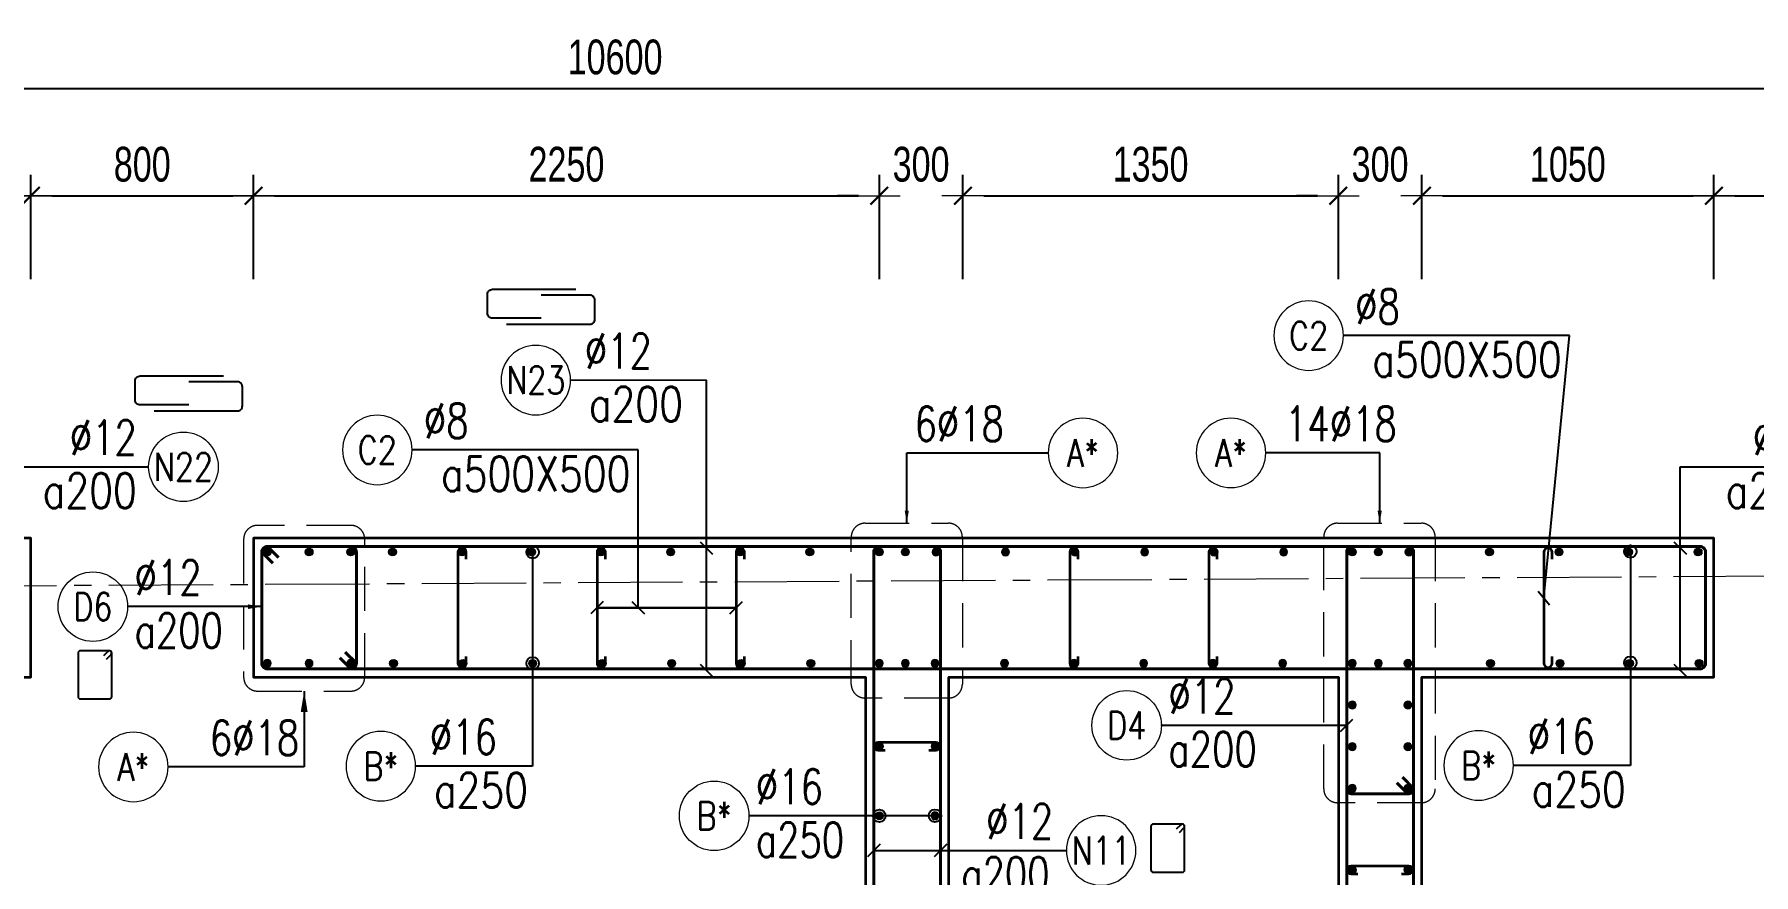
# Model space of a CAD drawing. Header units: millimetres. Extents: x 944027 to 981803, y -83026 to 82675.
# Drawn here: x 950084 to 956264, y 79147 to 82169 of the extents above; entities that cross this region are included whole.
import ezdxf
from ezdxf.enums import TextEntityAlignment as Align

# ---------------------------------------------------------------- set-up
doc = ezdxf.new("R2010")
doc.units = ezdxf.units.MM
doc.header["$MEASUREMENT"] = 0
doc.linetypes.add('HIDDEN2', pattern=[4.7625, 3.175, -1.5875])
doc.linetypes.add('HT_Grid$0$CENTER2', pattern=[1.125, 0.75, -0.125, 0.125, -0.125])
doc.layers.get('0').update_dxf_attribs({"lineweight": 20})
doc.layers.get('Defpoints').update_dxf_attribs({"color": 151, "lineweight": 9})
for name, color, linetype, lineweight in [('HT_Grid$0$NDC_S_AXIS', 5, 'HT_Grid$0$CENTER2', 13), ('KC-LEADER', 153, 'Continuous', 18), ('KC-THEP', 6, 'Continuous', 40), ('NDC_S_DIM', 1, 'Continuous', 15), ('NDC_S_HIDDEN', 8, 'HIDDEN2', 13), ('NDC_S_LEADER', 1, 'Continuous', 15), ('NDC_S_REBAR', 4, 'Continuous', 35), ('NDC_S_STIRRUP', 4, 'Continuous', 40), ('NDC_S_VN TEXT', 7, 'Continuous', 20), ('NDC_S_WALL', 6, 'Continuous', 35), ('OF_Core wall_1.2(B1-19F)$0$NDC_S_WALL', 6, 'Continuous', 35)]:
    doc.layers.add(name, color=color, linetype=linetype, lineweight=lineweight)
doc.layers.add('Leader', color=6, linetype='Continuous')
doc.layers.add('Ligature', color=1, linetype='Continuous')
doc.styles.add('NDC_ARIAL', font='arial.ttf', dxfattribs={"width": 0.85})
doc.styles.add('NDC_DIM', font='', dxfattribs={"width": 0.75})
doc.styles.add('NDC_EN TXT', font='romans.shx', dxfattribs={"width": 0.8})
doc.styles.get('NDC_DIM').set_extended_font_data('Dotum')
doc.dimstyles.new('NDC_1-50', dxfattribs={"dimscale": 50, "dimtxt": 2.5, "dimasz": 1, "dimexe": 1.5, "dimexo": 0, "dimgap": 0.8, "dimtad": 1, "dimdec": 0, "dimdsep": 46, "dimtxsty": 'NDC_ARIAL', "dimblk": 'DIMMARK', "dimcen": 49999.938995, "dimdle": 1.5, "dimclrd": 1, "dimclre": 1, "dimclrt": 3, "dimadec": 0, "dimazin": 0, "dimtfac": 1, "dimtdec": 0, "dimtix": 1, "dimtmove": 2, "dimatfit": 3, "dimfxl": 1, "dimarcsym": 0})
doc.dimstyles.new('NDC_dim_30', dxfattribs={"dimscale": 30, "dimtxt": 2.5, "dimasz": 1.5, "dimexe": 1.5, "dimexo": 2.5, "dimgap": 1, "dimtad": 1, "dimdec": 0, "dimzin": 0, "dimdsep": 46, "dimtxsty": 'NDC_DIM', "dimblk": 'DIMMARK', "dimcen": 0.09, "dimdle": 1.2, "dimclrd": 1, "dimclre": 1, "dimclrt": 3, "dimadec": 0, "dimazin": 0, "dimtfac": 1, "dimtdec": 0, "dimtix": 1, "dimtofl": 0, "dimtmove": 0, "dimatfit": 3, "dimfxl": 6, "dimfxlon": 1, "dimtolj": 1, "dimtzin": 0, "dimarcsym": 0})
doc.dimstyles.new('NDC_dim_50', dxfattribs={"dimscale": 50, "dimtxt": 2.5, "dimasz": 1.5, "dimexe": 1.5, "dimexo": 2.5, "dimgap": 1, "dimtad": 1, "dimdec": 0, "dimzin": 0, "dimdsep": 46, "dimtxsty": 'NDC_DIM', "dimblk": 'DIMMARK', "dimcen": 0.09, "dimdle": 1.2, "dimclrd": 1, "dimclre": 1, "dimclrt": 3, "dimadec": 0, "dimazin": 0, "dimtfac": 1, "dimtdec": 0, "dimtix": 1, "dimtofl": 0, "dimtmove": 0, "dimatfit": 3, "dimfxl": 6, "dimfxlon": 1, "dimtolj": 1, "dimtzin": 0, "dimarcsym": 0})

# ---------------------------------------------------------------- blocks, each defined once
blk = doc.blocks.new('THEP')
at = {"layer": 'KC-LEADER', "color": 6}
blk.add_circle((0, 0), 14, dxfattribs=at)
at = {"layer": 'KC-THEP'}
for p, q in [((-14, 0), (14, 0)), ((9.9, 9.9), (-9.9, -9.9)), ((-9.9, 9.9), (9.9, -9.9)), ((0, 14), (0, -14))]:
    blk.add_line(p, q, dxfattribs=at)
blk = doc.blocks.new('DIMMARK')
at = {"layer": 'NDC_S_DIM', "color": 1}
blk.add_line((-1.5, 0), (1, 0), dxfattribs=at)
at = {"layer": 'NDC_S_DIM', "color": 2, "const_width": 0.1}
blk.add_lwpolyline([(-0.424, -0.424), (0.424, 0.424)], dxfattribs=at)
blk = doc.blocks.new('*U10')
blk.add_circle((2.5, 0), 2.5)
at = {"layer": 'NDC_S_VN TEXT', "color": 3, "style": 'NDC_EN TXT'}
for tag, width, p in [('DK2', 0.75, (-0.85, 0.85)), ('KC2', 0.8, (-0.85, -2.97))]:
    blk.add_attdef(tag, text='', height=2.5, dxfattribs=dict(at, width=width)).set_placement(p, align=Align.RIGHT)
at = {"layer": 'NDC_S_VN TEXT', "color": 7, "style": 'NDC_EN TXT', "width": 0.8}
blk.add_attdef('SH3', text='', height=2, dxfattribs=at).set_placement((2.5, 0), align=Align.MIDDLE)
blk = doc.blocks.new('*U13')
blk.add_circle((-2.5, 0), 2.5)
at = {"layer": 'NDC_S_VN TEXT', "color": 3, "style": 'NDC_EN TXT', "width": 0.75}
blk.add_attdef('DK1', (0.5, 0.85), '', height=2.5, dxfattribs=at)
at = {"layer": 'NDC_S_VN TEXT', "color": 7, "style": 'NDC_EN TXT', "width": 0.8}
blk.add_attdef('SH2', text='', height=2, dxfattribs=at).set_placement((-2.5, 0), align=Align.MIDDLE)
blk = doc.blocks.new('*U11')
blk.add_circle((-2.5, 0), 2.5)
at = {"layer": 'NDC_S_VN TEXT', "color": 3, "style": 'NDC_EN TXT', "width": 0.75}
for tag, p in [('DK1', (0.5, 0.85)), ('KC1', (0.5, -2.97))]:
    blk.add_attdef(tag, p, '', height=2.5, dxfattribs=at)
at = {"layer": 'NDC_S_VN TEXT', "color": 7, "style": 'NDC_EN TXT', "width": 0.8}
blk.add_attdef('SH2', text='', height=2, dxfattribs=at).set_placement((-2.5, 0), align=Align.MIDDLE)
blk = doc.blocks.new('*D68')
at = {"layer": 'Defpoints', "color": 0, "transparency": 16777216}
for p in [(953421.5, 81588.7), (953121.5, 79857), (953421.5, 79857)]:
    blk.add_point(p, dxfattribs=at)
at = {"layer": 'NDC_S_DIM', "color": 1, "lineweight": -2, "transparency": 16777216}
for p, q in [((953121.5, 81288.7), (953121.5, 81663.7)), ((953421.5, 81288.7), (953421.5, 81663.7)), ((953046.5, 81588.7), (952971.5, 81588.7)), ((953496.5, 81588.7), (953571.5, 81588.7))]:
    blk.add_line(p, q, dxfattribs=at)
at = {"layer": 'NDC_S_DIM', "color": 1, "lineweight": -2, "transparency": 16777216, "xscale": 75, "yscale": 75, "zscale": 75}
blk.add_blockref('DIMMARK', (953121.5, 81588.7), dxfattribs=at)
at = {"layer": 'NDC_S_DIM', "color": 1, "lineweight": -2, "transparency": 16777216, "xscale": 75, "yscale": 75, "zscale": 75, "rotation": 180}
blk.add_blockref('DIMMARK', (953421.5, 81588.7), dxfattribs=at)
at = {"layer": 'NDC_S_DIM', "color": 3, "transparency": 16777216, "insert": (953271.5, 81701.3), "char_height": 125, "attachment_point": 5, "style": 'NDC_DIM'}
blk.add_mtext('\\A1;300', dxfattribs=at)
blk = doc.blocks.new('*D69')
at = {"layer": 'Defpoints', "color": 0, "transparency": 16777216}
for p in [(950871.8, 81588.7), (950071.5, 80327), (950871.8, 80327)]:
    blk.add_point(p, dxfattribs=at)
at = {"layer": 'NDC_S_DIM', "color": 1, "lineweight": -2, "transparency": 16777216}
for p, q in [((950071.5, 81288.7), (950071.5, 81663.7)), ((950871.8, 81288.7), (950871.8, 81663.7)), ((950146.5, 81588.7), (950796.8, 81588.7))]:
    blk.add_line(p, q, dxfattribs=at)
at = {"layer": 'NDC_S_DIM', "color": 1, "lineweight": -2, "transparency": 16777216, "xscale": 75, "yscale": 75, "zscale": 75, "rotation": 180}
blk.add_blockref('DIMMARK', (950071.5, 81588.7), dxfattribs=at)
at = {"layer": 'NDC_S_DIM', "color": 1, "lineweight": -2, "transparency": 16777216, "xscale": 75, "yscale": 75, "zscale": 75}
blk.add_blockref('DIMMARK', (950871.8, 81588.7), dxfattribs=at)
at = {"layer": 'NDC_S_DIM', "color": 3, "transparency": 16777216, "insert": (950471.7, 81701.3), "char_height": 125, "attachment_point": 5, "style": 'NDC_DIM'}
blk.add_mtext('\\A1;800', dxfattribs=at)
blk = doc.blocks.new('*D70')
at = {"layer": 'Defpoints', "color": 0, "transparency": 16777216}
for p in [(953121.5, 81588.7), (950871.8, 80327), (953121.5, 79857)]:
    blk.add_point(p, dxfattribs=at)
at = {"layer": 'NDC_S_DIM', "color": 1, "lineweight": -2, "transparency": 16777216}
for p, q in [((950871.8, 81288.7), (950871.8, 81663.7)), ((953121.5, 81288.7), (953121.5, 81663.7)), ((950946.8, 81588.7), (953046.5, 81588.7))]:
    blk.add_line(p, q, dxfattribs=at)
at = {"layer": 'NDC_S_DIM', "color": 1, "lineweight": -2, "transparency": 16777216, "xscale": 75, "yscale": 75, "zscale": 75, "rotation": 180}
blk.add_blockref('DIMMARK', (950871.8, 81588.7), dxfattribs=at)
at = {"layer": 'NDC_S_DIM', "color": 1, "lineweight": -2, "transparency": 16777216, "xscale": 75, "yscale": 75, "zscale": 75}
blk.add_blockref('DIMMARK', (953121.5, 81588.7), dxfattribs=at)
at = {"layer": 'NDC_S_DIM', "color": 3, "transparency": 16777216, "insert": (951996.7, 81701.3), "char_height": 125, "attachment_point": 5, "style": 'NDC_DIM'}
blk.add_mtext('\\A1;2250', dxfattribs=at)
blk = doc.blocks.new('*D71')
at = {"layer": 'Defpoints', "color": 0, "transparency": 16777216}
for p in [(957471.5, 81974.6), (957471.5, 81071.5), (946871.5, 80277.3)]:
    blk.add_point(p, dxfattribs=at)
at = {"layer": 'NDC_S_DIM', "color": 1, "lineweight": -2, "transparency": 16777216}
for p, q in [((946871.5, 81674.6), (946871.5, 82049.6)), ((957471.5, 81674.6), (957471.5, 82049.6)), ((946946.5, 81974.6), (957396.5, 81974.6))]:
    blk.add_line(p, q, dxfattribs=at)
at = {"layer": 'NDC_S_DIM', "color": 1, "lineweight": -2, "transparency": 16777216, "xscale": 75, "yscale": 75, "zscale": 75, "rotation": 180}
blk.add_blockref('DIMMARK', (946871.5, 81974.6), dxfattribs=at)
at = {"layer": 'NDC_S_DIM', "color": 1, "lineweight": -2, "transparency": 16777216, "xscale": 75, "yscale": 75, "zscale": 75}
blk.add_blockref('DIMMARK', (957471.5, 81974.6), dxfattribs=at)
at = {"layer": 'NDC_S_DIM', "color": 3, "transparency": 16777216, "insert": (952171.5, 82087.1), "char_height": 125, "attachment_point": 5, "style": 'NDC_DIM'}
blk.add_mtext('\\A1;10600', dxfattribs=at)
blk = doc.blocks.new('*D63')
at = {"layer": 'Defpoints', "color": 0, "ltscale": 200, "transparency": 16777216}
for p in [(949171.5, 81588.7), (950071.5, 80327), (949171.5, 79857)]:
    blk.add_point(p, dxfattribs=at)
at = {"layer": 'NDC_S_DIM', "color": 1, "lineweight": -2, "ltscale": 200, "transparency": 16777216}
for p, q in [((949171.5, 81288.7), (949171.5, 81663.7)), ((950071.5, 81288.7), (950071.5, 81663.7)), ((949996.5, 81588.7), (949246.5, 81588.7))]:
    blk.add_line(p, q, dxfattribs=at)
at = {"layer": 'NDC_S_DIM', "color": 1, "lineweight": -2, "ltscale": 200, "transparency": 16777216, "xscale": 75, "yscale": 75, "zscale": 75, "rotation": 180}
blk.add_blockref('DIMMARK', (949171.5, 81588.7), dxfattribs=at)
at = {"layer": 'NDC_S_DIM', "color": 1, "lineweight": -2, "ltscale": 200, "transparency": 16777216, "xscale": 75, "yscale": 75, "zscale": 75}
blk.add_blockref('DIMMARK', (950071.5, 81588.7), dxfattribs=at)
at = {"layer": 'NDC_S_DIM', "color": 3, "ltscale": 200, "transparency": 16777216, "insert": (949621.5, 81701.3), "char_height": 125, "attachment_point": 5, "style": 'NDC_DIM'}
blk.add_mtext('\\A1;900', dxfattribs=at)
blk = doc.blocks.new('*U25')
at = {"layer": 'KC-THEP', "rotation": 9.66856443638095}
for p in [(-1.8, 200), (1.8, -200)]:
    blk.add_blockref('THEP', p, dxfattribs=at)
blk = doc.blocks.new('*U24')
at = {"layer": 'NDC_S_HIDDEN', "color": 0, "linetype": 'ByBlock', "lineweight": -2, "transparency": 16777216}
for p in [(0, 0), (250, 0), (500, 0), (750, 0)]:
    blk.add_blockref('*U25', p, dxfattribs=at)
blk = doc.blocks.new('A$C72321851')
at = {"layer": 'Ligature'}
for points in [[(-60.9, -129.3), (-60.9, 170.9, -0.414214), (-43.3, 188.5), (25.8, 188.5, -0.414214), (43.4, 170.9), (43.4, -4.3)], [(-39.7, -4.3), (-39.7, -179.5, 0.414214), (-22.1, -197.1), (47, -197.1, 0.414214), (64.6, -179.5), (64.6, 120.7)]]:
    blk.add_lwpolyline(points, format="xyb", dxfattribs=at)
blk = doc.blocks.new('*U9')
blk.add_circle((2.5, 0), 2.5)
at = {"layer": 'NDC_S_VN TEXT', "color": 3, "style": 'NDC_EN TXT', "width": 0.75}
blk.add_attdef('DK2', text='', height=2.5, dxfattribs=at).set_placement((-0.85, 0.85), align=Align.RIGHT)
at = {"layer": 'NDC_S_VN TEXT', "color": 7, "style": 'NDC_EN TXT', "width": 0.8}
blk.add_attdef('SH3', text='', height=2, dxfattribs=at).set_placement((2.5, 0), align=Align.MIDDLE)
blk = doc.blocks.new('*D47')
at = {"layer": 'Defpoints', "color": 0, "ltscale": 200, "transparency": 16777216}
for p in [(954771.5, 81588.7), (953421.5, 79857), (954771.5, 79857)]:
    blk.add_point(p, dxfattribs=at)
at = {"layer": 'NDC_S_DIM', "color": 1, "lineweight": -2, "ltscale": 200, "transparency": 16777216}
for p, q in [((953421.5, 81288.7), (953421.5, 81663.7)), ((954771.5, 81288.7), (954771.5, 81663.7)), ((953496.5, 81588.7), (954696.5, 81588.7))]:
    blk.add_line(p, q, dxfattribs=at)
at = {"layer": 'NDC_S_DIM', "color": 1, "lineweight": -2, "ltscale": 200, "transparency": 16777216, "xscale": 75, "yscale": 75, "zscale": 75, "rotation": 180}
blk.add_blockref('DIMMARK', (953421.5, 81588.7), dxfattribs=at)
at = {"layer": 'NDC_S_DIM', "color": 1, "lineweight": -2, "ltscale": 200, "transparency": 16777216, "xscale": 75, "yscale": 75, "zscale": 75}
blk.add_blockref('DIMMARK', (954771.5, 81588.7), dxfattribs=at)
at = {"layer": 'NDC_S_DIM', "color": 3, "ltscale": 200, "transparency": 16777216, "insert": (954096.5, 81701.3), "char_height": 125, "attachment_point": 5, "style": 'NDC_DIM'}
blk.add_mtext('\\A1;1350', dxfattribs=at)
blk = doc.blocks.new('*D48')
at = {"layer": 'Defpoints', "color": 0, "ltscale": 200, "transparency": 16777216}
for p in [(955071.5, 81588.7), (954771.5, 79857), (955071.5, 79857)]:
    blk.add_point(p, dxfattribs=at)
at = {"layer": 'NDC_S_DIM', "color": 1, "lineweight": -2, "ltscale": 200, "transparency": 16777216}
for p, q in [((954771.5, 81288.7), (954771.5, 81663.7)), ((955071.5, 81288.7), (955071.5, 81663.7)), ((954696.5, 81588.7), (954621.5, 81588.7)), ((955146.5, 81588.7), (955221.5, 81588.7))]:
    blk.add_line(p, q, dxfattribs=at)
at = {"layer": 'NDC_S_DIM', "color": 1, "lineweight": -2, "ltscale": 200, "transparency": 16777216, "xscale": 75, "yscale": 75, "zscale": 75}
blk.add_blockref('DIMMARK', (954771.5, 81588.7), dxfattribs=at)
at = {"layer": 'NDC_S_DIM', "color": 1, "lineweight": -2, "ltscale": 200, "transparency": 16777216, "xscale": 75, "yscale": 75, "zscale": 75, "rotation": 180}
blk.add_blockref('DIMMARK', (955071.5, 81588.7), dxfattribs=at)
at = {"layer": 'NDC_S_DIM', "color": 3, "ltscale": 200, "transparency": 16777216, "insert": (954921.5, 81701.3), "char_height": 125, "attachment_point": 5, "style": 'NDC_DIM'}
blk.add_mtext('\\A1;300', dxfattribs=at)
blk = doc.blocks.new('*D49')
at = {"layer": 'Defpoints', "color": 0, "ltscale": 200, "transparency": 16777216}
for p in [(956121.5, 81588.7), (955071.5, 79857), (956121.5, 79857)]:
    blk.add_point(p, dxfattribs=at)
at = {"layer": 'NDC_S_DIM', "color": 1, "lineweight": -2, "ltscale": 200, "transparency": 16777216}
for p, q in [((955071.5, 81288.7), (955071.5, 81663.7)), ((956121.5, 81288.7), (956121.5, 81663.7)), ((955146.5, 81588.7), (956046.5, 81588.7))]:
    blk.add_line(p, q, dxfattribs=at)
at = {"layer": 'NDC_S_DIM', "color": 1, "lineweight": -2, "ltscale": 200, "transparency": 16777216, "xscale": 75, "yscale": 75, "zscale": 75, "rotation": 180}
blk.add_blockref('DIMMARK', (955071.5, 81588.7), dxfattribs=at)
at = {"layer": 'NDC_S_DIM', "color": 1, "lineweight": -2, "ltscale": 200, "transparency": 16777216, "xscale": 75, "yscale": 75, "zscale": 75}
blk.add_blockref('DIMMARK', (956121.5, 81588.7), dxfattribs=at)
at = {"layer": 'NDC_S_DIM', "color": 3, "ltscale": 200, "transparency": 16777216, "insert": (955596.5, 81701.3), "char_height": 125, "attachment_point": 5, "style": 'NDC_DIM'}
blk.add_mtext('\\A1;1050', dxfattribs=at)
blk = doc.blocks.new('*D50')
at = {"layer": 'Defpoints', "color": 0, "ltscale": 200, "transparency": 16777216}
for p in [(956921.5, 81588.7), (956121.5, 79857), (956921.5, 79857)]:
    blk.add_point(p, dxfattribs=at)
at = {"layer": 'NDC_S_DIM', "color": 1, "lineweight": -2, "ltscale": 200, "transparency": 16777216}
for p, q in [((956121.5, 81288.7), (956121.5, 81663.7)), ((956921.5, 81288.7), (956921.5, 81663.7)), ((956196.5, 81588.7), (956846.5, 81588.7))]:
    blk.add_line(p, q, dxfattribs=at)
at = {"layer": 'NDC_S_DIM', "color": 1, "lineweight": -2, "ltscale": 200, "transparency": 16777216, "xscale": 75, "yscale": 75, "zscale": 75, "rotation": 180}
blk.add_blockref('DIMMARK', (956121.5, 81588.7), dxfattribs=at)
at = {"layer": 'NDC_S_DIM', "color": 1, "lineweight": -2, "ltscale": 200, "transparency": 16777216, "xscale": 75, "yscale": 75, "zscale": 75}
blk.add_blockref('DIMMARK', (956921.5, 81588.7), dxfattribs=at)
at = {"layer": 'NDC_S_DIM', "color": 3, "ltscale": 200, "transparency": 16777216, "insert": (956521.5, 81701.3), "char_height": 125, "attachment_point": 5, "style": 'NDC_DIM'}
blk.add_mtext('\\A1;800', dxfattribs=at)
blk = doc.blocks.new('*U174')
at = {"layer": 'KC-THEP', "xscale": -1, "rotation": 170.331435563619}
for p in [(1.8, 200), (-1.8, -200)]:
    blk.add_blockref('THEP', p, dxfattribs=at)
blk = doc.blocks.new('*U175')
at = {"layer": 'NDC_S_WALL', "color": 0, "linetype": 'ByBlock', "lineweight": -2, "transparency": 16777216}
for p in [(0, 0), (250, 0), (500, 0), (750, 0), (1000, 0)]:
    blk.add_blockref('*U174', p, dxfattribs=at)

msp = doc.modelspace()

# ---------------------------------------------------------------- linework, layer by layer
at = {"layer": 'HT_Grid$0$NDC_S_AXIS', "ltscale": 500}
msp.add_line((944726.6, 80157), (962802.4, 80257), dxfattribs=at)
at = {"layer": 'Ligature'}
for points in [[(950343.5, 79922.3), (950359.5, 79938.3, 0.668179), (950353.7, 79952.2), (950249.1, 79952.2, 0.414214), (950240.9, 79944), (950240.9, 79786.9, 0.414214), (950249.1, 79778.8), (950353.7, 79778.8, 0.414214), (950361.9, 79786.9), (950361.9, 79944, 0.668179), (950347.9, 79949.8), (950332, 79933.9)], [(954200.6, 79298.9), (954216.6, 79314.9, 0.668179), (954210.8, 79328.9), (954106.1, 79328.9, 0.414214), (954098, 79320.7), (954098, 79163.6, 0.414214), (954106.1, 79155.4), (954210.8, 79155.4, 0.414214), (954218.9, 79163.6), (954218.9, 79320.7, 0.668179), (954205, 79326.5), (954189, 79310.5)]]:
    msp.add_lwpolyline(points, format="xyb", dxfattribs=at)
at = {"layer": 'NDC_S_HIDDEN', "ltscale": 50}
for points in [[(953070.3, 80410.8), (953369.9, 80410.8, -0.414214), (953419.9, 80360.8), (953419.9, 79832, -0.414214), (953369.9, 79782), (953070.3, 79782, -0.414214), (953020.3, 79832), (953020.3, 80360.8, -0.414214)], [(954768.8, 80410.8), (955069.9, 80410.8, -0.414214), (955119.9, 80360.8), (955119.9, 79455.6, -0.414214), (955069.9, 79405.6), (954768.8, 79405.6, -0.414214), (954718.8, 79455.6), (954718.8, 80360.8, -0.414214)], [(951221.5, 80403.2), (950886.3, 80403.2, 0.414214), (950836.3, 80353.2), (950836.3, 79857, 0.414214), (950886.3, 79807), (951221.5, 79807, 0.414214), (951271.5, 79857), (951271.5, 80353.2, 0.414214)]]:
    msp.add_lwpolyline(points, format="xyb", close=True, dxfattribs=at)
at = {"layer": 'NDC_S_REBAR'}
for points in [[(951636.5, 80282), (951636.5, 80307, 1), (951606.5, 80307), (951606.5, 79907, 1), (951636.5, 79907), (951636.5, 79932)], [(952136.5, 80282), (952136.5, 80307, 1), (952106.5, 80307), (952106.5, 79907, 1), (952136.5, 79907), (952136.5, 79932)], [(952636.5, 80282), (952636.5, 80307, 1), (952606.5, 80307), (952606.5, 79907, 1), (952636.5, 79907), (952636.5, 79932)], [(953836, 80282), (953836, 80307, 1), (953806, 80307), (953806, 79907, 1), (953836, 79907), (953836, 79932)], [(954336, 80282), (954336, 80307, 1), (954306, 80307), (954306, 79907, 1), (954336, 79907), (954336, 79932)], [(955540, 80282), (955540, 80307, 1), (955510, 80307), (955510, 79907, 1), (955540, 79907), (955540, 79932)], [(953142, 79593.3), (953117, 79593.3, -1), (953117, 79623.3), (953324.1, 79623.3, -1), (953324.1, 79593.3), (953299.1, 79593.3)], [(954842, 79149), (954817, 79149, -1), (954817, 79179), (955024.1, 79179, -1), (955024.1, 79149), (954999.1, 79149)]]:
    msp.add_lwpolyline(points, format="xyb", dxfattribs=at)
at = {"layer": 'NDC_S_STIRRUP'}
for points in [[(951201.5, 79947), (951241.5, 79907, -0.414214), (951221.5, 79887), (950921.5, 79887, -0.414214), (950901.5, 79907), (950901.5, 80307, -0.414214), (950921.5, 80327), (951221.5, 80327, -0.414214), (951241.5, 80307), (951241.5, 79907, -0.414214), (951221.5, 79887), (951181.5, 79927)], [(950961.5, 80287), (950921.5, 80327, 0.414214), (950901.5, 80307), (950901.5, 79907, 0.414214), (950921.5, 79887), (956071.5, 79887, 0.414214), (956091.5, 79907), (956091.5, 80307, 0.414214), (956071.5, 80327), (950921.5, 80327, 0.414214), (950901.5, 80307), (950941.5, 80267)], [(953301.5, 77947), (953341.5, 77907, -0.414214), (953321.5, 77887), (953121.5, 77887, -0.414214), (953101.5, 77907), (953101.5, 80307, -0.414214), (953121.5, 80327), (953321.5, 80327, -0.414214), (953341.5, 80307), (953341.5, 77907, -0.414214), (953321.5, 77887), (953281.5, 77927)], [(955001.5, 73147), (955041.5, 73107, -0.414214), (955021.5, 73087), (954821.5, 73087, -0.414214), (954801.5, 73107), (954801.5, 80307, -0.414214), (954821.5, 80327), (955021.5, 80327, -0.414214), (955041.5, 80307), (955041.5, 73107, -0.414214), (955021.5, 73087), (954981.5, 73127)], [(955001.6, 79497), (955041.6, 79457, -0.414214), (955021.6, 79437), (954821.6, 79437, -0.414214), (954801.6, 79457), (954801.5, 80307, -0.414214), (954821.5, 80327), (955021.5, 80327, -0.414214), (955041.5, 80307), (955041.6, 79457, -0.414214), (955021.6, 79437), (954981.6, 79477)]]:
    msp.add_lwpolyline(points, format="xyb", dxfattribs=at)
at = {"layer": 'NDC_S_WALL'}
for points in [[(957871.5, 77957), (955071.5, 77957), (955071.5, 79857), (956121.5, 79857), (956121.5, 80357), (950871.5, 80357), (950871.5, 79857), (953071.5, 79857), (953071.5, 78157), (949171.5, 78157), (949171.5, 79857), (950071.5, 79857), (950071.5, 80357), (946871.5, 80357), (946871.5, 71157)], [(949171.5, 72457), (949171.5, 77857), (951871.5, 77857), (951871.5, 77207), (952171.5, 77207), (952171.5, 77857), (953371.5, 77857), (953371.5, 79857), (954771.5, 79857), (954771.5, 73257)]]:
    msp.add_lwpolyline(points, dxfattribs=at)

# ---------------------------------------------------------------- block references
at = {"layer": 'KC-THEP'}
for p, rotation in [((950921.5, 80307), 189.6685644363809), ((951071.5, 80307), 189.6685644363809), ((951221.5, 80307), 189.6685644363809), ((951371.5, 80307), 9.66856443638095), ((951621.5, 80307), 9.66856443638095), ((951871.5, 80307), 9.66856443638095), ((952121.5, 80307), 9.66856443638095), ((952371.5, 80307), 9.66856443638095), ((952621.5, 80307), 9.66856443638095), ((952871.5, 80307), 9.66856443638095), ((953121.5, 80307), 9.668564436380946), ((953215.1, 80307), 9.668564436380946), ((954821.5, 80307), 9.668564436380946), ((954915.1, 80307), 9.668564436380946), ((951375, 79907), 9.66856443638095), ((951625, 79907), 9.66856443638095), ((951875, 79907), 9.66856443638095), ((952125, 79907), 9.66856443638095), ((952375, 79907), 9.66856443638095), ((952625, 79907), 9.66856443638095), ((952875, 79907), 9.66856443638095), ((953121.5, 79608.3), 189.6685644363809), ((953121.5, 79358.3), 189.6685644363809), ((954821.5, 79164), 189.6685644363809)]:
    msp.add_blockref('THEP', p, dxfattribs=dict(at, rotation=rotation))
at = {"layer": 'KC-THEP', "xscale": -1}
for p, rotation in [((953325, 80307), 170.331435563619), ((955025, 80307), 170.331435563619), ((950921.5, 79907), 350.3314355636191), ((951071.5, 79907), 350.3314355636191), ((951221.5, 79907), 350.3314355636191), ((953121.5, 79907), 170.331435563619), ((953215.1, 79907), 170.331435563619), ((953321.5, 79907), 170.331435563619), ((954821.5, 79907), 170.331435563619), ((954915.1, 79907), 170.331435563619), ((955021.5, 79907), 170.331435563619), ((954821.5, 79757), 170.331435563619), ((955021.5, 79757), 170.331435563619), ((953321.5, 79608.6), 350.3314355636191), ((954821.5, 79607), 170.331435563619), ((955021.5, 79607), 170.331435563619), ((954821.5, 79457), 170.331435563619), ((955021.5, 79457), 170.331435563619), ((953321.5, 79358.6), 350.3314355636191), ((955021.5, 79164.3), 350.3314355636191)]:
    msp.add_blockref('THEP', p, dxfattribs=dict(at, rotation=rotation))
at = {"layer": 'Leader', "xscale": -1, "rotation": 270.0000000000001}
for p in [(951910, 81187.6), (950643.3, 80875.8)]:
    msp.add_blockref('A$C72321851', p, dxfattribs=at)
at = {"layer": 'NDC_S_HIDDEN'}
msp.add_blockref('*U24', (955316.5, 80107), dxfattribs=at)
at = {"layer": 'NDC_S_VN TEXT'}
ref = msp.add_blockref('*U10', (954789.8, 81085.6), dxfattribs=dict(at, xscale=-50, yscale=50, zscale=50))
ref.add_attrib('SH3', 'C2', dxfattribs={"color": 7, "height": 100, "style": 'NDC_EN TXT', "width": 0.8}).set_placement((954664.8, 81085.6), align=Align.MIDDLE)
ref.add_attrib('DK2', '%%c8', dxfattribs={"color": 3, "height": 125, "style": 'NDC_EN TXT', "width": 0.75}).set_placement((954993, 81127.9), align=Align.RIGHT)
ref.add_attrib('KC2', 'a500X500', dxfattribs={"color": 3, "height": 125, "style": 'NDC_EN TXT', "width": 0.8}).set_placement((955575.1, 80937), align=Align.RIGHT)
ref = msp.add_blockref('*U10', (952011.4, 80925.6), dxfattribs=dict(at, xscale=-50, yscale=50, zscale=50))
ref.add_attrib('SH3', 'N23', dxfattribs={"color": 7, "height": 100, "style": 'NDC_EN TXT', "width": 0.8}).set_placement((951886.4, 80925.6), align=Align.MIDDLE)
ref.add_attrib('DK2', '%%C12', dxfattribs={"color": 3, "height": 125, "style": 'NDC_EN TXT', "width": 0.75}).set_placement((952303.9, 80967.8), align=Align.RIGHT)
ref.add_attrib('KC2', 'a200', dxfattribs={"color": 3, "height": 125, "style": 'NDC_EN TXT', "width": 0.8}).set_placement((952415.8, 80776.9), align=Align.RIGHT)
ref = msp.add_blockref('*U10', (951441.7, 80674.4), dxfattribs=dict(at, xscale=-50, yscale=50, zscale=50))
ref.add_attrib('SH3', 'C2', dxfattribs={"color": 7, "height": 100, "style": 'NDC_EN TXT', "width": 0.8}).set_placement((951316.7, 80674.4), align=Align.MIDDLE)
ref.add_attrib('DK2', '%%c8', dxfattribs={"color": 3, "height": 125, "style": 'NDC_EN TXT', "width": 0.75}).set_placement((951644.9, 80716.6), align=Align.RIGHT)
ref.add_attrib('KC2', 'a500X500', dxfattribs={"color": 3, "height": 125, "style": 'NDC_EN TXT', "width": 0.8}).set_placement((952227.1, 80525.7), align=Align.RIGHT)
at = {"layer": 'NDC_S_VN TEXT', "xscale": 50, "yscale": 50, "zscale": 50}
for name, p, values in [('*U10', (950494.7, 80613.8), {'SH3': 'N22', 'DK2': '%%C12', 'KC2': 'a200'}), ('*U10', (956544.7, 80613.8), {'SH3': 'N22', 'DK2': '%%C12', 'KC2': 'a200'}), ('*U11', (950419.3, 80110.7), {'SH2': 'D6', 'DK1': '%%C12', 'KC1': 'a200'}), ('*U11', (954135.7, 79683.7), {'SH2': 'D4', 'DK1': '%%C12', 'KC1': 'a200'}), ('*U11', (952652.6, 79358.3), {'SH2': 'B*', 'DK1': '%%C16', 'KC1': 'a250'})]:
    msp.add_blockref(name, p, dxfattribs=at).add_auto_attribs(values)
at = {"layer": 'NDC_S_VN TEXT'}
ref = msp.add_blockref('*U13', (953728.4, 80663.6), dxfattribs=dict(at, xscale=-50, yscale=50, zscale=50))
ref.add_attrib('SH2', 'A*', dxfattribs={"color": 7, "height": 100, "style": 'NDC_EN TXT', "width": 0.8}).set_placement((953853.4, 80663.6), align=Align.MIDDLE)
ref.add_attrib('DK1', '6%%C18', (953248, 80705.8), dxfattribs={"color": 3, "height": 125, "style": 'NDC_EN TXT', "width": 0.75})
ref = msp.add_blockref('*U9', (954510.5, 80663.7), dxfattribs=dict(at, xscale=-50, yscale=50, zscale=50))
ref.add_attrib('SH3', 'A*', dxfattribs={"color": 7, "height": 100, "style": 'NDC_EN TXT', "width": 0.8}).set_placement((954385.5, 80663.7), align=Align.MIDDLE)
ref.add_attrib('DK2', '14%%C18', dxfattribs={"color": 3, "height": 125, "style": 'NDC_EN TXT', "width": 0.75}).set_placement((954981.6, 80706), align=Align.RIGHT)
ref = msp.add_blockref('*U9', (950564.9, 79534.2), dxfattribs=dict(at, xscale=-50, yscale=50, zscale=50))
ref.add_attrib('SH3', 'A*', dxfattribs={"color": 7, "height": 100, "style": 'NDC_EN TXT', "width": 0.8}).set_placement((950439.9, 79534.2), align=Align.MIDDLE)
ref.add_attrib('DK2', '6%%C18', dxfattribs={"color": 3, "height": 125, "style": 'NDC_EN TXT', "width": 0.75}).set_placement((951036, 79576.4), align=Align.RIGHT)
ref = msp.add_blockref('*U10', (951454.4, 79537), dxfattribs=dict(at, xscale=-50, yscale=50, zscale=50))
ref.add_attrib('SH3', 'B*', dxfattribs={"color": 7, "height": 100, "style": 'NDC_EN TXT', "width": 0.8}).set_placement((951329.4, 79537), align=Align.MIDDLE)
ref.add_attrib('DK2', '%%C16', dxfattribs={"color": 3, "height": 125, "style": 'NDC_EN TXT', "width": 0.75}).set_placement((951746.9, 79579.3), align=Align.RIGHT)
ref.add_attrib('KC2', 'a250', dxfattribs={"color": 3, "height": 125, "style": 'NDC_EN TXT', "width": 0.8}).set_placement((951858.8, 79388.4), align=Align.RIGHT)
ref = msp.add_blockref('*U10', (955400.8, 79539.5), dxfattribs=dict(at, xscale=-50, yscale=50, zscale=50))
ref.add_attrib('SH3', 'B*', dxfattribs={"color": 7, "height": 100, "style": 'NDC_EN TXT', "width": 0.8}).set_placement((955275.8, 79539.5), align=Align.MIDDLE)
ref.add_attrib('DK2', '%%C16', dxfattribs={"color": 3, "height": 125, "style": 'NDC_EN TXT', "width": 0.75}).set_placement((955693.3, 79581.8), align=Align.RIGHT)
ref.add_attrib('KC2', 'a250', dxfattribs={"color": 3, "height": 125, "style": 'NDC_EN TXT', "width": 0.8}).set_placement((955805.2, 79390.9), align=Align.RIGHT)
ref = msp.add_blockref('*U11', (953793.7, 79233.8), dxfattribs=dict(at, xscale=-50, yscale=50, zscale=50))
ref.add_attrib('SH2', 'N11', dxfattribs={"color": 7, "height": 100, "style": 'NDC_EN TXT', "width": 0.8}).set_placement((953918.7, 79233.8), align=Align.MIDDLE)
ref.add_attrib('DK1', '%%C12', (953505.3, 79276.1), dxfattribs={"color": 3, "height": 125, "style": 'NDC_EN TXT', "width": 0.75})
ref.add_attrib('KC1', 'a200', (953416.1, 79085.2), dxfattribs={"color": 3, "height": 125, "style": 'NDC_EN TXT', "width": 0.75})
at = {"layer": 'NDC_S_WALL'}
msp.add_blockref('*U175', (953573.2, 80107), dxfattribs=at)

# ---------------------------------------------------------------- dimensions: what is measured, and where the dimension line sits
at = {"layer": 'NDC_S_DIM'}
dim = msp.add_linear_dim(base=(957471.5, 81974.6), p1=(946871.5, 80277.3), p2=(957471.5, 81071.5), dimstyle='NDC_dim_50', dxfattribs=at)
dim.commit()
dim.dimension.update_dxf_attribs({"geometry": '*D71', "text_midpoint": (952171.5, 82087.1)})
at = {"layer": 'NDC_S_DIM', "ltscale": 200}
for base, p1, p2, picture, middle in [((949171.5, 81588.7), (950071.5, 80327), (949171.5, 79857), '*D63', (949621.5, 81701.3)), ((954771.5, 81588.7), (953421.5, 79857), (954771.5, 79857), '*D47', (954096.5, 81701.3)), ((955071.5, 81588.7), (954771.5, 79857), (955071.5, 79857), '*D48', (954921.5, 81701.3)), ((956121.5, 81588.7), (955071.5, 79857), (956121.5, 79857), '*D49', (955596.5, 81701.3)), ((956921.5, 81588.7), (956121.5, 79857), (956921.5, 79857), '*D50', (956521.5, 81701.3))]:
    dim = msp.add_linear_dim(base=base, p1=p1, p2=p2, dimstyle='NDC_dim_50', override={"dimtmove": 1}, dxfattribs=at)
    dim.commit()
    dim.dimension.update_dxf_attribs({"geometry": picture, "text_midpoint": middle})
at = {"layer": 'NDC_S_DIM'}
for base, p1, p2, picture, middle in [((950871.8, 81588.7), (950071.5, 80327), (950871.8, 80327), '*D69', (950471.7, 81701.3)), ((953121.5, 81588.7), (950871.8, 80327), (953121.5, 79857), '*D70', (951996.7, 81701.3)), ((953421.5, 81588.7), (953121.5, 79857), (953421.5, 79857), '*D68', (953271.5, 81701.3))]:
    dim = msp.add_linear_dim(base=base, p1=p1, p2=p2, dimstyle='NDC_dim_50', override={"dimtmove": 1}, dxfattribs=at)
    dim.commit()
    dim.dimension.update_dxf_attribs({"geometry": picture, "text_midpoint": middle})

# ---------------------------------------------------------------- leaders
at = {"layer": 'NDC_S_LEADER'}
for points, dimstyle, override in [([(955510, 80141.7), (955602.7, 81085.6), (954789.8, 81085.6)], 'NDC_dim_30', {"dimtad": 0, "dimldrblk": 'Oblique'}), ([(952499.6, 79881.8), (952499.6, 80925.4), (952011.4, 80924.5)], 'NDC_dim_30', {"dimtad": 0, "dimldrblk": 'Oblique'}), ([(952499.6, 80321.8), (952499.6, 80925.4), (952011.4, 80924.5)], 'NDC_dim_30', {"dimtad": 0, "dimldrblk": 'Oblique'}), ([(952254.6, 80107), (952254.6, 80674.4), (951441.7, 80674.4)], 'NDC_dim_30', {"dimtad": 0, "dimldrblk": 'Oblique'}), ([(953220.1, 80410.8), (953220.1, 80663.6), (953728.4, 80663.6)], 'NDC_dim_30', {"dimtad": 0}), ([(954920.1, 80410.8), (954920.1, 80663.6), (954510.5, 80663.7)], 'NDC_dim_30', {"dimtad": 0}), ([(949950, 79881.9), (949950, 80613.6), (950494.7, 80613.6)], 'NDC_dim_30', {"dimtad": 0, "dimldrblk": 'Oblique'}), ([(949950, 80321.9), (949950, 80613.6), (950494.7, 80613.6)], 'NDC_dim_30', {"dimtad": 0, "dimldrblk": 'Oblique'}), ([(956000, 79881.9), (956000, 80613.6), (956544.7, 80613.6)], 'NDC_dim_30', {"dimtad": 0, "dimldrblk": 'Oblique'}), ([(956000, 80321.9), (956000, 80613.6), (956544.7, 80613.6)], 'NDC_dim_30', {"dimtad": 0, "dimldrblk": 'Oblique'}), ([(951875, 80306.7), (951875, 79536.8), (951454.4, 79536.8)], 'NDC_dim_30', {"dimgap": 1, "dimtad": 0, "dimldrblk": 'Origin'}), ([(955821.4, 80309.2), (955821.4, 79539.3), (955400.8, 79539.3)], 'NDC_dim_30', {"dimgap": 1, "dimtad": 0, "dimldrblk": 'Origin'}), ([(950901.5, 80110.7), (950419.3, 80110.7)], 'NDC_1-50', {"dimgap": 0.8, "dimtad": 0}), ([(952106.5, 80107), (952606.5, 80107)], 'NDC_dim_30', {"dimtad": 0, "dimldrblk": 'Oblique'}), ([(952606.5, 80107), (952106.5, 80107)], 'NDC_dim_30', {"dimtad": 0, "dimldrblk": 'Oblique'}), ([(951875, 79906.7), (951875, 79536.8), (951454.4, 79536.8)], 'NDC_dim_30', {"dimgap": 1, "dimtad": 0, "dimldrblk": 'Origin'}), ([(955821.4, 79909.2), (955821.4, 79539.3), (955400.8, 79539.3)], 'NDC_dim_30', {"dimgap": 1, "dimtad": 0, "dimldrblk": 'Origin'}), ([(954801.6, 79683.7), (954133.6, 79683.7)], 'NDC_dim_30', {"dimtad": 0, "dimldrblk": 'Oblique'}), ([(953321.5, 79358.6), (952652.6, 79358.3)], 'NDC_dim_30', {"dimtad": 0, "dimldrblk": 'Origin'}), ([(953121.5, 79358.3), (952652.6, 79358.3)], 'NDC_dim_30', {"dimtad": 0, "dimldrblk": 'Origin'}), ([(953101.5, 79233.6), (953793.7, 79233.6)], 'NDC_dim_30', {"dimtad": 0, "dimldrblk": 'Oblique'}), ([(953341.5, 79233.6), (953793.7, 79233.6)], 'NDC_dim_30', {"dimtad": 0, "dimldrblk": 'Oblique'})]:
    msp.add_leader(points, dimstyle=dimstyle, override=override, dxfattribs=at)
at = {"layer": 'OF_Core wall_1.2(B1-19F)$0$NDC_S_WALL', "ltscale": 200}
msp.add_leader([(951053.9, 79807), (951053.9, 79534.2), (950564.9, 79534.2)], dimstyle='NDC_dim_50', override={"dimgap": 1, "dimtad": 0}, dxfattribs=at)

doc.saveas('drawing.dxf')
